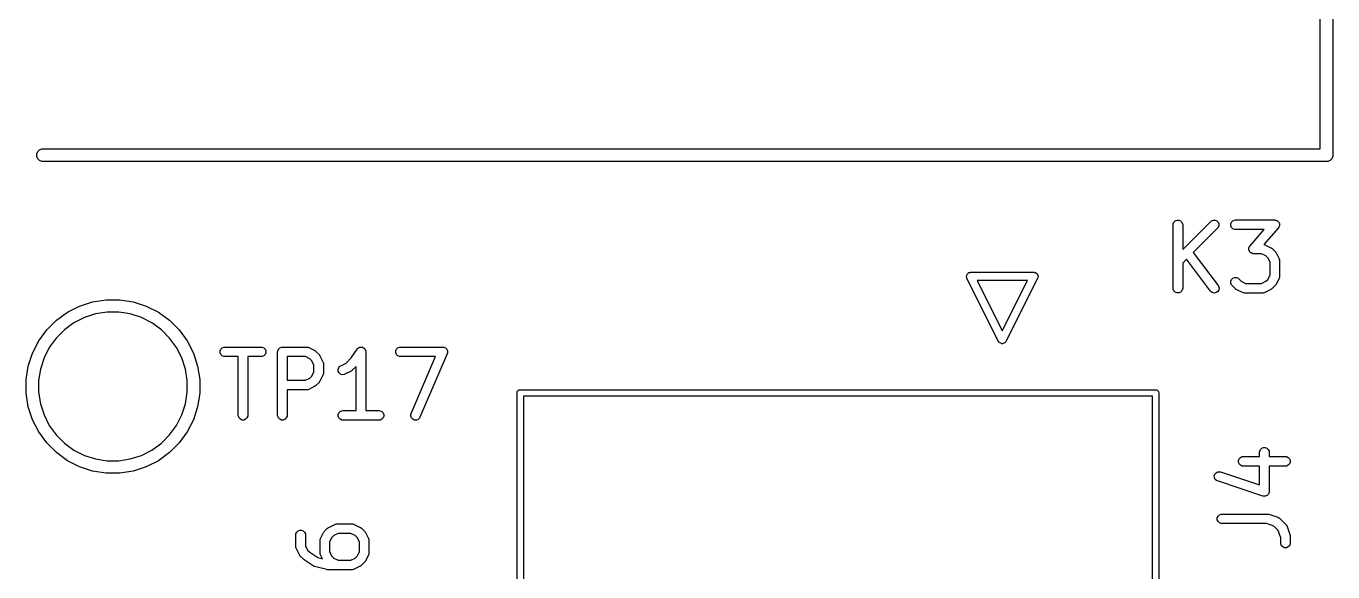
# Model space of a CAD drawing. Header units: inches. Extents: x 1.31 to 5.24, y -7.02 to -1.13.
# Drawn here: x 4.395 to 5.205, y -6.473 to -6.135 of the extents above; entities that cross this region are included whole.
import ezdxf

# ---------------------------------------------------------------- set-up
doc = ezdxf.new("R2010")
doc.units = ezdxf.units.IN
doc.header["$MEASUREMENT"] = 0
doc.layers.add('F.Silkscreen', color=41, linetype='CONTINUOUS', true_color=0xf2eda1)

msp = doc.modelspace()

# ---------------------------------------------------------------- linework, layer by layer
at = {"layer": 'F.Silkscreen', "linetype": 'CONTINUOUS'}
for p, q in [((5.19685, -6.21102), (5.19685, -5.82126)), ((5.20472, -5.81732), (5.20472, -6.21496)), ((4.40165, -6.21419), (4.40224, -6.21277)), ((4.40165, -6.21573), (4.40165, -6.21419)), ((4.40224, -6.21715), (4.40165, -6.21573)), ((4.40224, -6.21277), (4.40332, -6.21169)), ((4.40332, -6.21823), (4.40224, -6.21715)), ((4.40332, -6.21169), (4.40474, -6.2111)), ((4.40474, -6.21882), (4.40332, -6.21823)), ((4.40474, -6.2111), (4.40551, -6.21102)), ((4.40551, -6.21102), (5.19685, -6.21102)), ((5.20297, -6.21823), (5.20156, -6.21882)), ((5.20406, -6.21715), (5.20297, -6.21823)), ((5.20465, -6.21573), (5.20406, -6.21715)), ((5.20472, -6.21496), (5.20465, -6.21573)), ((4.40551, -6.2189), (4.40474, -6.21882)), ((5.20079, -6.2189), (4.40551, -6.2189)), ((5.20156, -6.21882), (5.20079, -6.2189)), ((5.10578, -6.25806), (5.10584, -6.25749)), ((5.10578, -6.29743), (5.10578, -6.25806)), ((5.10584, -6.25749), (5.10628, -6.25642)), ((5.10628, -6.25642), (5.1071, -6.25561)), ((5.1071, -6.25561), (5.10816, -6.25517)), ((5.10816, -6.25517), (5.10931, -6.25517)), ((5.10931, -6.25517), (5.11038, -6.25561)), ((5.11038, -6.25561), (5.11119, -6.25642)), ((5.11119, -6.25642), (5.11163, -6.25749)), ((5.11163, -6.25749), (5.11169, -6.25806)), ((5.11169, -6.27343), (5.12915, -6.25598)), ((5.11169, -6.25806), (5.11169, -6.27343)), ((5.12915, -6.25598), (5.12959, -6.25561)), ((5.12959, -6.25561), (5.13066, -6.25517)), ((5.13066, -6.25517), (5.13181, -6.25517)), ((5.13181, -6.25517), (5.13287, -6.25561)), ((5.13287, -6.25561), (5.13369, -6.25642)), ((5.13369, -6.25642), (5.13413, -6.25749)), ((5.13413, -6.25864), (5.13369, -6.2597)), ((5.13413, -6.25749), (5.13413, -6.25864)), ((5.14146, -6.25749), (5.1419, -6.25642)), ((5.14146, -6.25864), (5.14146, -6.25749)), ((5.1419, -6.2597), (5.14146, -6.25864)), ((5.1419, -6.25642), (5.14272, -6.25561)), ((5.14272, -6.25561), (5.14378, -6.25517)), ((5.14378, -6.25517), (5.14436, -6.25511)), ((5.14436, -6.25511), (5.16873, -6.25511)), ((5.16873, -6.25511), (5.16903, -6.25514)), ((5.16903, -6.25514), (5.16911, -6.25514)), ((5.16911, -6.25514), (5.16916, -6.25515)), ((5.16916, -6.25515), (5.1693, -6.25517)), ((5.1693, -6.25517), (5.16975, -6.25535)), ((5.16975, -6.25535), (5.1702, -6.2555)), ((5.1702, -6.2555), (5.17028, -6.25557)), ((5.17028, -6.25557), (5.17037, -6.25561)), ((5.17037, -6.25561), (5.17071, -6.25595)), ((5.17071, -6.25595), (5.17107, -6.25626)), ((5.17107, -6.25626), (5.17111, -6.25635)), ((5.17111, -6.25635), (5.17118, -6.25642)), ((5.17118, -6.25642), (5.17137, -6.25687)), ((5.17137, -6.25687), (5.17158, -6.2573)), ((5.17162, -6.25864), (5.17144, -6.25908)), ((5.17158, -6.2573), (5.17159, -6.2574)), ((5.17159, -6.2574), (5.17162, -6.25749)), ((5.17162, -6.25749), (5.17162, -6.25797)), ((5.17162, -6.25797), (5.17166, -6.25845)), ((5.17166, -6.25845), (5.17162, -6.25854)), ((5.17162, -6.25854), (5.17162, -6.25864)), ((5.13332, -6.26015), (5.11826, -6.27521)), ((5.13369, -6.2597), (5.13332, -6.26015)), ((5.14272, -6.26052), (5.1419, -6.2597)), ((5.14378, -6.26096), (5.14272, -6.26052)), ((5.14436, -6.26102), (5.14378, -6.26096)), ((5.16222, -6.26102), (5.14436, -6.26102)), ((5.15338, -6.27112), (5.16222, -6.26102)), ((5.17095, -6.26001), (5.16202, -6.27022)), ((5.17113, -6.25976), (5.17095, -6.26001)), ((5.17118, -6.2597), (5.17113, -6.25976)), ((5.17121, -6.25965), (5.17118, -6.2597)), ((5.17129, -6.25954), (5.17121, -6.25965)), ((5.17144, -6.25908), (5.17129, -6.25954)), ((5.15268, -6.27268), (5.15271, -6.27259)), ((5.15271, -6.27316), (5.15268, -6.27268)), ((5.15271, -6.27249), (5.15289, -6.27204)), ((5.15271, -6.27259), (5.15271, -6.27249)), ((5.15271, -6.27364), (5.15271, -6.27316)), ((5.15275, -6.27373), (5.15271, -6.27364)), ((5.15275, -6.27383), (5.15275, -6.27373)), ((5.15297, -6.27426), (5.15275, -6.27383)), ((5.15289, -6.27204), (5.15305, -6.27159)), ((5.15315, -6.2747), (5.15297, -6.27426)), ((5.15305, -6.27159), (5.15313, -6.27147)), ((5.15313, -6.27147), (5.15315, -6.27142)), ((5.15315, -6.27142), (5.15321, -6.27137)), ((5.15322, -6.27477), (5.15315, -6.2747)), ((5.15321, -6.27137), (5.15338, -6.27112)), ((5.15326, -6.27486), (5.15322, -6.27477)), ((5.15363, -6.27518), (5.15326, -6.27486)), ((5.16202, -6.27022), (5.16255, -6.27042)), ((5.16255, -6.27042), (5.1663, -6.2723)), ((5.1663, -6.2723), (5.16655, -6.27245)), ((5.16655, -6.27245), (5.16662, -6.27248)), ((5.16662, -6.27248), (5.1667, -6.27255)), ((5.1667, -6.27255), (5.16679, -6.2726)), ((5.16679, -6.2726), (5.16684, -6.27266)), ((5.16684, -6.27266), (5.16707, -6.27285)), ((5.16707, -6.27285), (5.16894, -6.27472)), ((5.16894, -6.27472), (5.16913, -6.27495)), ((5.16913, -6.27495), (5.16919, -6.275)), ((5.11404, -6.27943), (5.11169, -6.28178)), ((5.11169, -6.28178), (5.11169, -6.29743)), ((5.12887, -6.29921), (5.11404, -6.27943)), ((5.11826, -6.27521), (5.1336, -6.29566)), ((5.15397, -6.27552), (5.15363, -6.27518)), ((5.15406, -6.27556), (5.15397, -6.27552)), ((5.15413, -6.27562), (5.15406, -6.27556)), ((5.15459, -6.27577), (5.15413, -6.27562)), ((5.15503, -6.27596), (5.15459, -6.27577)), ((5.15517, -6.27597), (5.15503, -6.27596)), ((5.15522, -6.27599), (5.15517, -6.27597)), ((5.1553, -6.27598), (5.15522, -6.27599)), ((5.15561, -6.27601), (5.1553, -6.27598)), ((5.16053, -6.27601), (5.15561, -6.27601)), ((5.16323, -6.27736), (5.16053, -6.27601)), ((5.16443, -6.27856), (5.16323, -6.27736)), ((5.16578, -6.28126), (5.16443, -6.27856)), ((5.16578, -6.28924), (5.16578, -6.28126)), ((5.16919, -6.275), (5.16924, -6.27509)), ((5.16924, -6.27509), (5.16931, -6.27517)), ((5.16931, -6.27517), (5.16934, -6.27524)), ((5.16934, -6.27524), (5.1695, -6.27549)), ((5.1695, -6.27549), (5.17137, -6.27924)), ((5.17137, -6.27924), (5.17158, -6.27978)), ((5.17158, -6.27978), (5.17158, -6.27989)), ((5.17158, -6.27989), (5.17162, -6.27998)), ((5.17162, -6.27998), (5.17168, -6.28056)), ((5.17168, -6.28056), (5.17168, -6.28993)), ((4.9777, -6.29021), (4.97789, -6.28966)), ((4.97789, -6.29088), (4.9777, -6.29021)), ((4.97789, -6.28908), (4.97818, -6.28879)), ((4.97789, -6.28966), (4.97789, -6.28908)), ((4.97789, -6.29099), (4.97789, -6.29088)), ((4.97793, -6.29103), (4.97789, -6.29099)), ((4.97796, -6.29115), (4.97793, -6.29103)), ((4.99764, -6.33052), (4.97796, -6.29115)), ((4.97818, -6.28879), (4.97831, -6.2884)), ((4.97831, -6.2884), (4.97883, -6.28814)), ((4.97883, -6.28814), (4.97924, -6.28772)), ((4.97924, -6.28772), (4.97992, -6.28759)), ((4.97992, -6.28759), (4.98002, -6.28754)), ((4.98002, -6.28754), (4.98007, -6.28756)), ((4.98007, -6.28756), (4.98019, -6.28753)), ((4.98019, -6.28753), (5.01956, -6.28753)), ((5.0218, -6.29115), (5.00212, -6.33052)), ((5.01956, -6.28753), (5.01969, -6.28756)), ((5.01969, -6.28756), (5.01974, -6.28754)), ((5.01974, -6.28754), (5.01984, -6.28759)), ((5.01984, -6.28759), (5.02052, -6.28772)), ((5.02052, -6.28772), (5.02093, -6.28814)), ((5.02093, -6.28814), (5.02145, -6.2884)), ((5.02145, -6.2884), (5.02158, -6.28879)), ((5.02158, -6.28879), (5.02187, -6.28908)), ((5.02183, -6.29103), (5.0218, -6.29115)), ((5.02187, -6.29099), (5.02183, -6.29103)), ((5.02187, -6.28908), (5.02187, -6.28966)), ((5.02187, -6.28966), (5.02206, -6.29021)), ((5.02206, -6.29021), (5.02187, -6.29088)), ((5.02187, -6.29088), (5.02187, -6.29099)), ((5.14272, -6.29123), (5.14378, -6.29079)), ((5.14378, -6.29079), (5.14493, -6.29079)), ((5.14493, -6.29079), (5.146, -6.29123)), ((5.16443, -6.29194), (5.16578, -6.28924)), ((5.17158, -6.29071), (5.17137, -6.29126)), ((5.17162, -6.29051), (5.17158, -6.29061)), ((5.17158, -6.29061), (5.17158, -6.29071)), ((5.17168, -6.28993), (5.17162, -6.29051)), ((4.98424, -6.29253), (4.99988, -6.32381)), ((5.01552, -6.29253), (4.98424, -6.29253)), ((4.99988, -6.32381), (5.01552, -6.29253)), ((5.10584, -6.29801), (5.10578, -6.29743)), ((5.10628, -6.29907), (5.10584, -6.29801)), ((5.1071, -6.29989), (5.10628, -6.29907)), ((5.11119, -6.29907), (5.11038, -6.29989)), ((5.11163, -6.29801), (5.11119, -6.29907)), ((5.11169, -6.29743), (5.11163, -6.29801)), ((5.12926, -6.29963), (5.12887, -6.29921)), ((5.13402, -6.29841), (5.13343, -6.29941)), ((5.1336, -6.29566), (5.1339, -6.29616)), ((5.1339, -6.29616), (5.13418, -6.29727)), ((5.13418, -6.29727), (5.13402, -6.29841)), ((5.14146, -6.29311), (5.1419, -6.29204)), ((5.14146, -6.29426), (5.14146, -6.29311)), ((5.1419, -6.29532), (5.14146, -6.29426)), ((5.1419, -6.29204), (5.14272, -6.29123)), ((5.14227, -6.29577), (5.1419, -6.29532)), ((5.14414, -6.29765), (5.14227, -6.29577)), ((5.14437, -6.29783), (5.14414, -6.29765)), ((5.14442, -6.29789), (5.14437, -6.29783)), ((5.14451, -6.29795), (5.14442, -6.29789)), ((5.14459, -6.29801), (5.14451, -6.29795)), ((5.14466, -6.29804), (5.14459, -6.29801)), ((5.14491, -6.2982), (5.14466, -6.29804)), ((5.14866, -6.30007), (5.14491, -6.2982)), ((5.146, -6.29123), (5.14644, -6.2916)), ((5.14644, -6.2916), (5.14798, -6.29313)), ((5.14798, -6.29313), (5.15068, -6.29448)), ((5.15068, -6.29448), (5.16053, -6.29448)), ((5.16053, -6.29448), (5.16323, -6.29313)), ((5.1663, -6.2982), (5.16255, -6.30007)), ((5.16323, -6.29313), (5.16443, -6.29194)), ((5.16655, -6.29804), (5.1663, -6.2982)), ((5.16662, -6.29801), (5.16655, -6.29804)), ((5.1667, -6.29795), (5.16662, -6.29801)), ((5.16679, -6.29789), (5.1667, -6.29795)), ((5.16684, -6.29783), (5.16679, -6.29789)), ((5.16707, -6.29765), (5.16684, -6.29783)), ((5.16894, -6.29577), (5.16707, -6.29765)), ((5.16913, -6.29555), (5.16894, -6.29577)), ((5.16919, -6.29549), (5.16913, -6.29555)), ((5.16924, -6.29541), (5.16919, -6.29549)), ((5.16931, -6.29532), (5.16924, -6.29541)), ((5.16934, -6.29525), (5.16931, -6.29532)), ((5.1695, -6.295), (5.16934, -6.29525)), ((5.17137, -6.29126), (5.1695, -6.295)), ((4.42818, -6.30844), (4.43623, -6.30582)), ((4.43623, -6.30582), (4.44459, -6.3045)), ((4.44459, -6.3045), (4.45305, -6.3045)), ((4.45305, -6.3045), (4.46141, -6.30582)), ((4.46141, -6.30582), (4.46946, -6.30844)), ((5.10816, -6.30033), (5.1071, -6.29989)), ((5.10931, -6.30033), (5.10816, -6.30033)), ((5.11038, -6.29989), (5.10931, -6.30033)), ((5.13025, -6.30022), (5.12926, -6.29963)), ((5.13139, -6.30038), (5.13025, -6.30022)), ((5.13251, -6.3001), (5.13139, -6.30038)), ((5.13343, -6.29941), (5.13251, -6.3001)), ((5.1492, -6.30028), (5.14866, -6.30007)), ((5.14931, -6.30029), (5.1492, -6.30028)), ((5.14941, -6.30033), (5.14931, -6.30029)), ((5.14998, -6.30039), (5.14941, -6.30033)), ((5.16123, -6.30039), (5.14998, -6.30039)), ((5.16181, -6.30033), (5.16123, -6.30039)), ((5.1619, -6.30029), (5.16181, -6.30033)), ((5.16201, -6.30028), (5.1619, -6.30029)), ((5.16255, -6.30007), (5.16201, -6.30028)), ((4.41379, -6.31725), (4.42064, -6.31228)), ((4.42064, -6.31228), (4.42818, -6.30844)), ((4.43803, -6.31334), (4.43114, -6.31558)), ((4.44519, -6.3122), (4.43803, -6.31334)), ((4.45244, -6.3122), (4.44519, -6.3122)), ((4.45961, -6.31334), (4.45244, -6.3122)), ((4.4665, -6.31558), (4.45961, -6.31334)), ((4.46946, -6.30844), (4.477, -6.31228)), ((4.477, -6.31228), (4.48385, -6.31725)), ((4.40283, -6.33009), (4.4078, -6.32324)), ((4.4078, -6.32324), (4.41379, -6.31725)), ((4.41881, -6.32313), (4.41368, -6.32826)), ((4.42468, -6.31887), (4.41881, -6.32313)), ((4.43114, -6.31558), (4.42468, -6.31887)), ((4.47296, -6.31887), (4.4665, -6.31558)), ((4.47883, -6.32313), (4.47296, -6.31887)), ((4.48395, -6.32826), (4.47883, -6.32313)), ((4.48385, -6.31725), (4.48983, -6.32324)), ((4.48983, -6.32324), (4.49481, -6.33009)), ((4.39899, -6.33763), (4.40283, -6.33009)), ((4.41368, -6.32826), (4.40942, -6.33413)), ((4.48822, -6.33413), (4.48395, -6.32826)), ((4.49481, -6.33009), (4.49865, -6.33763)), ((4.99795, -6.33091), (4.99764, -6.33052)), ((4.99799, -6.33104), (4.99795, -6.33091)), ((4.99808, -6.33109), (4.99799, -6.33104)), ((4.99824, -6.33129), (4.99808, -6.33109)), ((4.99899, -6.33154), (4.99824, -6.33129)), ((4.9997, -6.3319), (4.99899, -6.33154)), ((5.00077, -6.33154), (5.00006, -6.3319)), ((5.00152, -6.33129), (5.00077, -6.33154)), ((5.00168, -6.33109), (5.00152, -6.33129)), ((5.00177, -6.33104), (5.00168, -6.33109)), ((5.00181, -6.33091), (5.00177, -6.33104)), ((5.00212, -6.33052), (5.00181, -6.33091)), ((4.39637, -6.34568), (4.39899, -6.33763)), ((4.40942, -6.33413), (4.40613, -6.34059)), ((4.49151, -6.34059), (4.48822, -6.33413)), ((4.49865, -6.33763), (4.50127, -6.34568)), ((4.51529, -6.33623), (4.51573, -6.33516)), ((4.51529, -6.33738), (4.51529, -6.33623)), ((4.51573, -6.33844), (4.51529, -6.33738)), ((4.51573, -6.33516), (4.51654, -6.33435)), ((4.51654, -6.33926), (4.51573, -6.33844)), ((4.51654, -6.33435), (4.51761, -6.33391)), ((4.51761, -6.3397), (4.51654, -6.33926)), ((4.51761, -6.33391), (4.51819, -6.33385)), ((4.51819, -6.33976), (4.51761, -6.3397)), ((4.51819, -6.33385), (4.54068, -6.33385)), ((4.52648, -6.33976), (4.51819, -6.33976)), ((4.52648, -6.37617), (4.52648, -6.33976)), ((4.54068, -6.33976), (4.53239, -6.33976)), ((4.53239, -6.33976), (4.53239, -6.37617)), ((4.54068, -6.33385), (4.54126, -6.33391)), ((4.54126, -6.3397), (4.54068, -6.33976)), ((4.54126, -6.33391), (4.54232, -6.33435)), ((4.54232, -6.33926), (4.54126, -6.3397)), ((4.54232, -6.33435), (4.54314, -6.33516)), ((4.54314, -6.33844), (4.54232, -6.33926)), ((4.54314, -6.33516), (4.54358, -6.33623)), ((4.54358, -6.33738), (4.54314, -6.33844)), ((4.54358, -6.33623), (4.54358, -6.33738)), ((4.55085, -6.3368), (4.55091, -6.33623)), ((4.55085, -6.37617), (4.55085, -6.3368)), ((4.55091, -6.33623), (4.55135, -6.33516)), ((4.55135, -6.33516), (4.55217, -6.33435)), ((4.55217, -6.33435), (4.55323, -6.33391)), ((4.55323, -6.33391), (4.55381, -6.33385)), ((4.55381, -6.33385), (4.5688, -6.33385)), ((4.56811, -6.33976), (4.55676, -6.33976)), ((4.55676, -6.33976), (4.55676, -6.35447)), ((4.5708, -6.34111), (4.56811, -6.33976)), ((4.5688, -6.33385), (4.56938, -6.33391)), ((4.56938, -6.33391), (4.56948, -6.33395)), ((4.56948, -6.33395), (4.56958, -6.33396)), ((4.56958, -6.33396), (4.57012, -6.33416)), ((4.57012, -6.33416), (4.57387, -6.33604)), ((4.57387, -6.33604), (4.57412, -6.33619)), ((4.57412, -6.33619), (4.57419, -6.33622)), ((4.57419, -6.33622), (4.57427, -6.33629)), ((4.57427, -6.33629), (4.57436, -6.33635)), ((4.57436, -6.33635), (4.57441, -6.3364)), ((4.57441, -6.3364), (4.57464, -6.33659)), ((4.57464, -6.33659), (4.57652, -6.33847)), ((4.57652, -6.33847), (4.5767, -6.33869)), ((4.5767, -6.33869), (4.57676, -6.33874)), ((4.57676, -6.33874), (4.57682, -6.33883)), ((4.57682, -6.33883), (4.57688, -6.33891)), ((4.57688, -6.33891), (4.57691, -6.33898)), ((4.57691, -6.33898), (4.57707, -6.33923)), ((4.57707, -6.33923), (4.57894, -6.34298)), ((4.59651, -6.34055), (4.60009, -6.33517)), ((4.60009, -6.33517), (4.60009, -6.33516)), ((4.60009, -6.33516), (4.60009, -6.33516)), ((4.60009, -6.33516), (4.6001, -6.33516)), ((4.6001, -6.33516), (4.60046, -6.33472)), ((4.60046, -6.33472), (4.6007, -6.33456)), ((4.6007, -6.33456), (4.60091, -6.33435)), ((4.60091, -6.33435), (4.60118, -6.33424)), ((4.60118, -6.33424), (4.60142, -6.33408)), ((4.60142, -6.33408), (4.6017, -6.33402)), ((4.6017, -6.33402), (4.60197, -6.33391)), ((4.60197, -6.33391), (4.60226, -6.33391)), ((4.60226, -6.33391), (4.60255, -6.33385)), ((4.60255, -6.33385), (4.60283, -6.33391)), ((4.60283, -6.33391), (4.60313, -6.33391)), ((4.60313, -6.33391), (4.60339, -6.33402)), ((4.60339, -6.33402), (4.60368, -6.33407)), ((4.60368, -6.33407), (4.60392, -6.33424)), ((4.60392, -6.33424), (4.60419, -6.33435)), ((4.60419, -6.33435), (4.60439, -6.33455)), ((4.60439, -6.33455), (4.60464, -6.33471)), ((4.60464, -6.33471), (4.6048, -6.33496)), ((4.6048, -6.33496), (4.605, -6.33516)), ((4.605, -6.33516), (4.60512, -6.33543)), ((4.60512, -6.33543), (4.60528, -6.33567)), ((4.60528, -6.33567), (4.60533, -6.33596)), ((4.60533, -6.33596), (4.60545, -6.33623)), ((4.60545, -6.33623), (4.6055, -6.3368)), ((4.6055, -6.3368), (4.6055, -6.3368)), ((4.6055, -6.3368), (4.6055, -6.3368)), ((4.6055, -6.3368), (4.6055, -6.3368)), ((4.6055, -6.3368), (4.6055, -6.37322)), ((4.62403, -6.33623), (4.62447, -6.33516)), ((4.62403, -6.33738), (4.62403, -6.33623)), ((4.62447, -6.33844), (4.62403, -6.33738)), ((4.62447, -6.33516), (4.62528, -6.33435)), ((4.62528, -6.33926), (4.62447, -6.33844)), ((4.62528, -6.33435), (4.62635, -6.33391)), ((4.62635, -6.3397), (4.62528, -6.33926)), ((4.62635, -6.33391), (4.62692, -6.33385)), ((4.62692, -6.33976), (4.62635, -6.3397)), ((4.62692, -6.33385), (4.65317, -6.33385)), ((4.64869, -6.33976), (4.62692, -6.33976)), ((4.63358, -6.37501), (4.64869, -6.33976)), ((4.65588, -6.33797), (4.63901, -6.37734)), ((4.65317, -6.33385), (4.65374, -6.33391)), ((4.65374, -6.33391), (4.65376, -6.33391)), ((4.65376, -6.33391), (4.65378, -6.33392)), ((4.65378, -6.33392), (4.65429, -6.33413)), ((4.65429, -6.33413), (4.65481, -6.33435)), ((4.65481, -6.33435), (4.65482, -6.33436)), ((4.65482, -6.33436), (4.65484, -6.33437)), ((4.65484, -6.33437), (4.65523, -6.33477)), ((4.65523, -6.33477), (4.65562, -6.33516)), ((4.65562, -6.33516), (4.65563, -6.33518)), ((4.65563, -6.33518), (4.65564, -6.33519)), ((4.65564, -6.33519), (4.65585, -6.33571)), ((4.65585, -6.33571), (4.65606, -6.33623)), ((4.65606, -6.33742), (4.65588, -6.33797)), ((4.65606, -6.33623), (4.65606, -6.33625)), ((4.65606, -6.33625), (4.65607, -6.33626)), ((4.65607, -6.33626), (4.65606, -6.33682)), ((4.65606, -6.33682), (4.65606, -6.33738)), ((4.65606, -6.33738), (4.65606, -6.3374)), ((4.65606, -6.3374), (4.65606, -6.33742)), ((4.99988, -6.33184), (4.9997, -6.3319)), ((5.00006, -6.3319), (4.99988, -6.33184)), ((4.39505, -6.35404), (4.39637, -6.34568)), ((4.40389, -6.34748), (4.40276, -6.35464)), ((4.40613, -6.34059), (4.40389, -6.34748)), ((4.49375, -6.34748), (4.49151, -6.34059)), ((4.49488, -6.35464), (4.49375, -6.34748)), ((4.50127, -6.34568), (4.50259, -6.35404)), ((4.572, -6.3423), (4.5708, -6.34111)), ((4.57335, -6.345), (4.572, -6.3423)), ((4.57335, -6.34923), (4.57335, -6.345)), ((4.57894, -6.34298), (4.57915, -6.34352)), ((4.57915, -6.34352), (4.57916, -6.34363)), ((4.57916, -6.34363), (4.5792, -6.34373)), ((4.5792, -6.34373), (4.57926, -6.3443)), ((4.57926, -6.3443), (4.57926, -6.34993)), ((4.58837, -6.34768), (4.58874, -6.34659)), ((4.58845, -6.34883), (4.58837, -6.34768)), ((4.58874, -6.34659), (4.58949, -6.34572)), ((4.58949, -6.34572), (4.58998, -6.34541)), ((4.58998, -6.34541), (4.5933, -6.34375)), ((4.5933, -6.34375), (4.59651, -6.34055)), ((4.5996, -6.34581), (4.59714, -6.34827)), ((4.5996, -6.37322), (4.5996, -6.34581)), ((4.39505, -6.35464), (4.39505, -6.35404)), ((4.39505, -6.3625), (4.39505, -6.35464)), ((4.40276, -6.35464), (4.40276, -6.36189)), ((4.49488, -6.36189), (4.49488, -6.35464)), ((4.50259, -6.35404), (4.50259, -6.3625)), ((4.55676, -6.35447), (4.56811, -6.35447)), ((4.56811, -6.35447), (4.5708, -6.35312)), ((4.5708, -6.35312), (4.572, -6.35193)), ((4.572, -6.35193), (4.57335, -6.34923)), ((4.57652, -6.35576), (4.57464, -6.35764)), ((4.5767, -6.35554), (4.57652, -6.35576)), ((4.57676, -6.35549), (4.5767, -6.35554)), ((4.57682, -6.3554), (4.57676, -6.35549)), ((4.57688, -6.35532), (4.57682, -6.3554)), ((4.57691, -6.35525), (4.57688, -6.35532)), ((4.57707, -6.355), (4.57691, -6.35525)), ((4.57894, -6.35125), (4.57707, -6.355)), ((4.57915, -6.35071), (4.57894, -6.35125)), ((4.57916, -6.3506), (4.57915, -6.35071)), ((4.5792, -6.3505), (4.57916, -6.3506)), ((4.57926, -6.34993), (4.5792, -6.3505)), ((4.58897, -6.34986), (4.58845, -6.34883)), ((4.58984, -6.35062), (4.58897, -6.34986)), ((4.59093, -6.35098), (4.58984, -6.35062)), ((4.59208, -6.3509), (4.59093, -6.35098)), ((4.59262, -6.35069), (4.59208, -6.3509)), ((4.59637, -6.34882), (4.59262, -6.35069)), ((4.59662, -6.34866), (4.59637, -6.34882)), ((4.59669, -6.34863), (4.59662, -6.34866)), ((4.59677, -6.34857), (4.59669, -6.34863)), ((4.59686, -6.34851), (4.59677, -6.34857)), ((4.59691, -6.34845), (4.59686, -6.34851)), ((4.59714, -6.34827), (4.59691, -6.34845)), ((4.39637, -6.37086), (4.39505, -6.3625)), ((4.40276, -6.36189), (4.40389, -6.36905)), ((4.49375, -6.36905), (4.49488, -6.36189)), ((4.50259, -6.3625), (4.50127, -6.37086)), ((4.5688, -6.36038), (4.55676, -6.36038)), ((4.55676, -6.36038), (4.55676, -6.37617)), ((4.56938, -6.36032), (4.5688, -6.36038)), ((4.56948, -6.36028), (4.56938, -6.36032)), ((4.56958, -6.36027), (4.56948, -6.36028)), ((4.57012, -6.36007), (4.56958, -6.36027)), ((4.57387, -6.35819), (4.57012, -6.36007)), ((4.57412, -6.35804), (4.57387, -6.35819)), ((4.57419, -6.35801), (4.57412, -6.35804)), ((4.57427, -6.35794), (4.57419, -6.35801)), ((4.57436, -6.35788), (4.57427, -6.35794)), ((4.57441, -6.35783), (4.57436, -6.35788)), ((4.57464, -6.35764), (4.57441, -6.35783)), ((4.69921, -6.36224), (4.69936, -6.36148)), ((4.69921, -6.95279), (4.69921, -6.36224)), ((4.69936, -6.36148), (4.70043, -6.36042)), ((4.70043, -6.36042), (4.70118, -6.36027)), ((4.70118, -6.36027), (5.09488, -6.36027)), ((5.09488, -6.36027), (5.09563, -6.36042)), ((5.09563, -6.36042), (5.0967, -6.36148)), ((5.0967, -6.36148), (5.09685, -6.36224)), ((5.09685, -6.36224), (5.09685, -6.50191)), ((4.39899, -6.37891), (4.39637, -6.37086)), ((4.40389, -6.36905), (4.40613, -6.37595)), ((4.49151, -6.37595), (4.49375, -6.36905)), ((4.50127, -6.37086), (4.49865, -6.37891)), ((4.70315, -6.36421), (4.70315, -6.95082)), ((5.09291, -6.36421), (4.70315, -6.36421)), ((5.09291, -6.95082), (5.09291, -6.36421)), ((4.40283, -6.38645), (4.39899, -6.37891)), ((4.40613, -6.37595), (4.40942, -6.38241)), ((4.48822, -6.38241), (4.49151, -6.37595)), ((4.49865, -6.37891), (4.49481, -6.38645)), ((4.52654, -6.37675), (4.52648, -6.37617)), ((4.52698, -6.37781), (4.52654, -6.37675)), ((4.52779, -6.37863), (4.52698, -6.37781)), ((4.52886, -6.37907), (4.52779, -6.37863)), ((4.53001, -6.37907), (4.52886, -6.37907)), ((4.53107, -6.37863), (4.53001, -6.37907)), ((4.53189, -6.37781), (4.53107, -6.37863)), ((4.53233, -6.37675), (4.53189, -6.37781)), ((4.53239, -6.37617), (4.53233, -6.37675)), ((4.55091, -6.37675), (4.55085, -6.37617)), ((4.55135, -6.37781), (4.55091, -6.37675)), ((4.55217, -6.37863), (4.55135, -6.37781)), ((4.55323, -6.37907), (4.55217, -6.37863)), ((4.55438, -6.37907), (4.55323, -6.37907)), ((4.55545, -6.37863), (4.55438, -6.37907)), ((4.55626, -6.37781), (4.55545, -6.37863)), ((4.5567, -6.37675), (4.55626, -6.37781)), ((4.55676, -6.37617), (4.5567, -6.37675)), ((4.58841, -6.3756), (4.58885, -6.37453)), ((4.58841, -6.37675), (4.58841, -6.3756)), ((4.58885, -6.37781), (4.58841, -6.37675)), ((4.58885, -6.37453), (4.58966, -6.37372)), ((4.58966, -6.37863), (4.58885, -6.37781)), ((4.58966, -6.37372), (4.59073, -6.37328)), ((4.59073, -6.37907), (4.58966, -6.37863)), ((4.59073, -6.37328), (4.5913, -6.37322)), ((4.5913, -6.37913), (4.59073, -6.37907)), ((4.5913, -6.37322), (4.5996, -6.37322)), ((4.6138, -6.37913), (4.5913, -6.37913)), ((4.6055, -6.37322), (4.6138, -6.37322)), ((4.6138, -6.37322), (4.61437, -6.37328)), ((4.61437, -6.37907), (4.6138, -6.37913)), ((4.61437, -6.37328), (4.61544, -6.37372)), ((4.61544, -6.37863), (4.61437, -6.37907)), ((4.61544, -6.37372), (4.61625, -6.37453)), ((4.61625, -6.37781), (4.61544, -6.37863)), ((4.61625, -6.37453), (4.61669, -6.3756)), ((4.61669, -6.37675), (4.61625, -6.37781)), ((4.61669, -6.3756), (4.61669, -6.37675)), ((4.63339, -6.37671), (4.63341, -6.37556)), ((4.63382, -6.37778), (4.63339, -6.37671)), ((4.63341, -6.37556), (4.63358, -6.37501)), ((4.63463, -6.37861), (4.63382, -6.37778)), ((4.63568, -6.37906), (4.63463, -6.37861)), ((4.63684, -6.37908), (4.63568, -6.37906)), ((4.63791, -6.37865), (4.63684, -6.37908)), ((4.63873, -6.37784), (4.63791, -6.37865)), ((4.63901, -6.37734), (4.63873, -6.37784)), ((4.4078, -6.3933), (4.40283, -6.38645)), ((4.40942, -6.38241), (4.41368, -6.38828)), ((4.41368, -6.38828), (4.41881, -6.3934)), ((4.47883, -6.3934), (4.48395, -6.38828)), ((4.48395, -6.38828), (4.48822, -6.38241)), ((4.49481, -6.38645), (4.48983, -6.3933)), ((4.41379, -6.39928), (4.4078, -6.3933)), ((4.41881, -6.3934), (4.42468, -6.39766)), ((4.47296, -6.39766), (4.47883, -6.3934)), ((4.48983, -6.3933), (4.48385, -6.39928)), ((5.16062, -6.39659), (5.16169, -6.39615)), ((5.16169, -6.39615), (5.16284, -6.39615)), ((5.16284, -6.39615), (5.1639, -6.39659)), ((4.42064, -6.40426), (4.41379, -6.39928)), ((4.42818, -6.4081), (4.42064, -6.40426)), ((4.42468, -6.39766), (4.43114, -6.40096)), ((4.43114, -6.40096), (4.43803, -6.4032)), ((4.43803, -6.4032), (4.44519, -6.40433)), ((4.44519, -6.40433), (4.45244, -6.40433)), ((4.45244, -6.40433), (4.45961, -6.4032)), ((4.45961, -6.4032), (4.4665, -6.40096)), ((4.4665, -6.40096), (4.47296, -6.39766)), ((4.477, -6.40426), (4.46946, -6.4081)), ((4.48385, -6.39928), (4.477, -6.40426)), ((5.14624, -6.40409), (5.14668, -6.40303)), ((5.14624, -6.40524), (5.14624, -6.40409)), ((5.14668, -6.40303), (5.1475, -6.40221)), ((5.1475, -6.40221), (5.14856, -6.40177)), ((5.14856, -6.40177), (5.14914, -6.40172)), ((5.14914, -6.40172), (5.15931, -6.40172)), ((5.15931, -6.39904), (5.15937, -6.39847)), ((5.15931, -6.40172), (5.15931, -6.39904)), ((5.15937, -6.39847), (5.15981, -6.3974)), ((5.15981, -6.3974), (5.16062, -6.39659)), ((5.1639, -6.39659), (5.16472, -6.3974)), ((5.16472, -6.3974), (5.16516, -6.39847)), ((5.16516, -6.39847), (5.16522, -6.39904)), ((5.16522, -6.39904), (5.16522, -6.40172)), ((5.16522, -6.40172), (5.17539, -6.40172)), ((5.17539, -6.40172), (5.17596, -6.40177)), ((5.17596, -6.40177), (5.17703, -6.40221)), ((5.17703, -6.40221), (5.17784, -6.40303)), ((5.17784, -6.40303), (5.17828, -6.40409)), ((5.17828, -6.40409), (5.17828, -6.40524)), ((4.43623, -6.41071), (4.42818, -6.4081)), ((4.44459, -6.41204), (4.43623, -6.41071)), ((4.45305, -6.41204), (4.44459, -6.41204)), ((4.46141, -6.41071), (4.45305, -6.41204)), ((4.46946, -6.4081), (4.46141, -6.41071)), ((5.13121, -6.41367), (5.13158, -6.41258)), ((5.13158, -6.41258), (5.13233, -6.41171)), ((5.13233, -6.41171), (5.13336, -6.41119)), ((5.13336, -6.41119), (5.13451, -6.41111)), ((5.13451, -6.41111), (5.13508, -6.41124)), ((5.13508, -6.41124), (5.15931, -6.41932)), ((5.14668, -6.40631), (5.14624, -6.40524)), ((5.1475, -6.40712), (5.14668, -6.40631)), ((5.14856, -6.40756), (5.1475, -6.40712)), ((5.14914, -6.40762), (5.14856, -6.40756)), ((5.15931, -6.40762), (5.14914, -6.40762)), ((5.15931, -6.41932), (5.15931, -6.40762)), ((5.17539, -6.40762), (5.16522, -6.40762)), ((5.16522, -6.40762), (5.16522, -6.42342)), ((5.17596, -6.40756), (5.17539, -6.40762)), ((5.17703, -6.40712), (5.17596, -6.40756)), ((5.17784, -6.40631), (5.17703, -6.40712)), ((5.17828, -6.40524), (5.17784, -6.40631)), ((5.13129, -6.41482), (5.13121, -6.41367)), ((5.13181, -6.41585), (5.13129, -6.41482)), ((5.13268, -6.41661), (5.13181, -6.41585)), ((5.13321, -6.41684), (5.13268, -6.41661)), ((5.16133, -6.42622), (5.13321, -6.41684)), ((5.16162, -6.42628), (5.16133, -6.42622)), ((5.16169, -6.42631), (5.16162, -6.42628)), ((5.16175, -6.42631), (5.16169, -6.42631)), ((5.16189, -6.42635), (5.16175, -6.42631)), ((5.16237, -6.42631), (5.16189, -6.42635)), ((5.16284, -6.42631), (5.16237, -6.42631)), ((5.16294, -6.42627), (5.16284, -6.42631)), ((5.16304, -6.42626), (5.16294, -6.42627)), ((5.16347, -6.42605), (5.16304, -6.42626)), ((5.1639, -6.42587), (5.16347, -6.42605)), ((5.16398, -6.4258), (5.1639, -6.42587)), ((5.16407, -6.42575), (5.16398, -6.4258)), ((5.16438, -6.42539), (5.16407, -6.42575)), ((5.16472, -6.42506), (5.16438, -6.42539)), ((5.16476, -6.42496), (5.16472, -6.42506)), ((5.16483, -6.42488), (5.16476, -6.42496)), ((5.16498, -6.42443), (5.16483, -6.42488)), ((5.16516, -6.42399), (5.16498, -6.42443)), ((5.16517, -6.42384), (5.16516, -6.42399)), ((5.16519, -6.42379), (5.16517, -6.42384)), ((5.16522, -6.42342), (5.16519, -6.42371)), ((5.16519, -6.42371), (5.16519, -6.42379)), ((4.58258, -6.44562), (4.58633, -6.44374)), ((4.58633, -6.44374), (4.58687, -6.44353)), ((4.58687, -6.44353), (4.58697, -6.44353)), ((4.58697, -6.44353), (4.58707, -6.44349)), ((4.58707, -6.44349), (4.58765, -6.44343)), ((4.58765, -6.44343), (4.59702, -6.44343)), ((4.59702, -6.44343), (4.5976, -6.44349)), ((4.5976, -6.44349), (4.5977, -6.44353)), ((4.5977, -6.44353), (4.5978, -6.44353)), ((4.5978, -6.44353), (4.59834, -6.44374)), ((4.59834, -6.44374), (4.60209, -6.44562)), ((5.13312, -6.43971), (5.13356, -6.43865)), ((5.13312, -6.44086), (5.13312, -6.43971)), ((5.13356, -6.44193), (5.13312, -6.44086)), ((5.13356, -6.43865), (5.13438, -6.43783)), ((5.13438, -6.44274), (5.13356, -6.44193)), ((5.13438, -6.43783), (5.13544, -6.43739)), ((5.13544, -6.44318), (5.13438, -6.44274)), ((5.13544, -6.43739), (5.13602, -6.43734)), ((5.13602, -6.44324), (5.13544, -6.44318)), ((5.13602, -6.43734), (5.16414, -6.43734)), ((5.16366, -6.44324), (5.13602, -6.44324)), ((5.16817, -6.44474), (5.16366, -6.44324)), ((5.16414, -6.43734), (5.16443, -6.43736)), ((5.16443, -6.43736), (5.16451, -6.43736)), ((5.16451, -6.43736), (5.16461, -6.43738)), ((5.16461, -6.43738), (5.16471, -6.43739)), ((5.16471, -6.43739), (5.16479, -6.43742)), ((5.16479, -6.43742), (5.16507, -6.43749)), ((5.16507, -6.43749), (5.1707, -6.43936)), ((5.17093, -6.44751), (5.16817, -6.44474)), ((5.1707, -6.43936), (5.17122, -6.4396)), ((5.17122, -6.4396), (5.1713, -6.43967)), ((5.1713, -6.43967), (5.1714, -6.43971)), ((5.1714, -6.43971), (5.17185, -6.44008)), ((5.17185, -6.44008), (5.1756, -6.44383)), ((5.1756, -6.44383), (5.17597, -6.44427)), ((5.17597, -6.44427), (5.17601, -6.44437)), ((5.17601, -6.44437), (5.17608, -6.44445)), ((5.17608, -6.44445), (5.17631, -6.44498)), ((5.17631, -6.44498), (5.17819, -6.4506)), ((4.5622, -6.45013), (4.56225, -6.44956)), ((4.5622, -6.45763), (4.5622, -6.45013)), ((4.56225, -6.44956), (4.5627, -6.44849)), ((4.5627, -6.44849), (4.56351, -6.44768)), ((4.56351, -6.44768), (4.56457, -6.44724)), ((4.56457, -6.44724), (4.56573, -6.44724)), ((4.56573, -6.44724), (4.56679, -6.44768)), ((4.56679, -6.44768), (4.56761, -6.44849)), ((4.56761, -6.44849), (4.56805, -6.44956)), ((4.56805, -6.44956), (4.5681, -6.45013)), ((4.5681, -6.45013), (4.5681, -6.45693)), ((4.57729, -6.45321), (4.5773, -6.4531)), ((4.5773, -6.4531), (4.57751, -6.45256)), ((4.57751, -6.45256), (4.57938, -6.44881)), ((4.57938, -6.44881), (4.57954, -6.44856)), ((4.57954, -6.44856), (4.57957, -6.44849)), ((4.57957, -6.44849), (4.57963, -6.44841)), ((4.57963, -6.44841), (4.57969, -6.44832)), ((4.57969, -6.44832), (4.57975, -6.44827)), ((4.57975, -6.44827), (4.57994, -6.44804)), ((4.57994, -6.44804), (4.58181, -6.44617)), ((4.58181, -6.44617), (4.58204, -6.44598)), ((4.58204, -6.44598), (4.58209, -6.44592)), ((4.58209, -6.44592), (4.58218, -6.44587)), ((4.58218, -6.44587), (4.58226, -6.4458)), ((4.58226, -6.4458), (4.58233, -6.44577)), ((4.58233, -6.44577), (4.58258, -6.44562)), ((4.58445, -6.45188), (4.5831, -6.45458)), ((4.58565, -6.45068), (4.58445, -6.45188)), ((4.58834, -6.44933), (4.58565, -6.45068)), ((4.59632, -6.44933), (4.58834, -6.44933)), ((4.59902, -6.45068), (4.59632, -6.44933)), ((4.60022, -6.45188), (4.59902, -6.45068)), ((4.60157, -6.45458), (4.60022, -6.45188)), ((4.60209, -6.44562), (4.60234, -6.44577)), ((4.60234, -6.44577), (4.60241, -6.4458)), ((4.60241, -6.4458), (4.60249, -6.44587)), ((4.60249, -6.44587), (4.60258, -6.44592)), ((4.60258, -6.44592), (4.60263, -6.44598)), ((4.60263, -6.44598), (4.60286, -6.44617)), ((4.60286, -6.44617), (4.60473, -6.44804)), ((4.60473, -6.44804), (4.60492, -6.44827)), ((4.60492, -6.44827), (4.60498, -6.44832)), ((4.60498, -6.44832), (4.60503, -6.44841)), ((4.60503, -6.44841), (4.6051, -6.44849)), ((4.6051, -6.44849), (4.60513, -6.44856)), ((4.60513, -6.44856), (4.60529, -6.44881)), ((4.60529, -6.44881), (4.60716, -6.45256)), ((4.60716, -6.45256), (4.60737, -6.4531)), ((4.60737, -6.4531), (4.60738, -6.45321)), ((5.17243, -6.45202), (5.17093, -6.44751)), ((5.17243, -6.45529), (5.17243, -6.45202)), ((5.17819, -6.4506), (5.17825, -6.45089)), ((5.17825, -6.45089), (5.17828, -6.45096)), ((5.17828, -6.45096), (5.17829, -6.45107)), ((5.17829, -6.45107), (5.17832, -6.45117)), ((5.17832, -6.45117), (5.17831, -6.45125)), ((5.17831, -6.45125), (5.17834, -6.45154)), ((5.17834, -6.45154), (5.17834, -6.45529)), ((4.56225, -6.45821), (4.5622, -6.45763)), ((4.56229, -6.4583), (4.56225, -6.45821)), ((4.5623, -6.45841), (4.56229, -6.4583)), ((4.56251, -6.45895), (4.5623, -6.45841)), ((4.56438, -6.4627), (4.56251, -6.45895)), ((4.5681, -6.45693), (4.56945, -6.45963)), ((4.56945, -6.45963), (4.57078, -6.46096)), ((4.57078, -6.46096), (4.57574, -6.46426)), ((4.5772, -6.45388), (4.57725, -6.4533)), ((4.5772, -6.46138), (4.5772, -6.45388)), ((4.57725, -6.4533), (4.57729, -6.45321)), ((4.5831, -6.45458), (4.5831, -6.46068)), ((4.5831, -6.46068), (4.58445, -6.46338)), ((4.60022, -6.46338), (4.60157, -6.46068)), ((4.60157, -6.46068), (4.60157, -6.45458)), ((4.60738, -6.45321), (4.60742, -6.4533)), ((4.60742, -6.4533), (4.60747, -6.45388)), ((4.60747, -6.45388), (4.60747, -6.46138)), ((5.17249, -6.45586), (5.17243, -6.45529)), ((5.17293, -6.45693), (5.17249, -6.45586)), ((5.17375, -6.45774), (5.17293, -6.45693)), ((5.17481, -6.45818), (5.17375, -6.45774)), ((5.17596, -6.45818), (5.17481, -6.45818)), ((5.17703, -6.45774), (5.17596, -6.45818)), ((5.17784, -6.45693), (5.17703, -6.45774)), ((5.17828, -6.45586), (5.17784, -6.45693)), ((5.17834, -6.45529), (5.17828, -6.45586)), ((4.56454, -6.46295), (4.56438, -6.4627)), ((4.56457, -6.46302), (4.56454, -6.46295)), ((4.56464, -6.4631), (4.56457, -6.46302)), ((4.56469, -6.46319), (4.56464, -6.4631)), ((4.56475, -6.46324), (4.56469, -6.46319)), ((4.56494, -6.46347), (4.56475, -6.46324)), ((4.56681, -6.46534), (4.56494, -6.46347)), ((4.56704, -6.46553), (4.56681, -6.46534)), ((4.56681, -6.46534), (4.56681, -6.46534)), ((4.56681, -6.46534), (4.56681, -6.46534)), ((4.56726, -6.46571), (4.56704, -6.46553)), ((4.57289, -6.46946), (4.56726, -6.46571)), ((4.56726, -6.46571), (4.56726, -6.46571)), ((4.56726, -6.46571), (4.56726, -6.46571)), ((4.57574, -6.46426), (4.57865, -6.46499)), ((4.57725, -6.46196), (4.5772, -6.46138)), ((4.57729, -6.46205), (4.57725, -6.46196)), ((4.5773, -6.46216), (4.57729, -6.46205)), ((4.57751, -6.4627), (4.5773, -6.46216)), ((4.57865, -6.46499), (4.57751, -6.4627)), ((4.58445, -6.46338), (4.58565, -6.46458)), ((4.58565, -6.46458), (4.58834, -6.46593)), ((4.58834, -6.46593), (4.59632, -6.46593)), ((4.59632, -6.46593), (4.59902, -6.46458)), ((4.59902, -6.46458), (4.60022, -6.46338)), ((4.60263, -6.46928), (4.60258, -6.46934)), ((4.60286, -6.46909), (4.60263, -6.46928)), ((4.60473, -6.46722), (4.60286, -6.46909)), ((4.60492, -6.46699), (4.60473, -6.46722)), ((4.60498, -6.46694), (4.60492, -6.46699)), ((4.60503, -6.46685), (4.60498, -6.46694)), ((4.6051, -6.46677), (4.60503, -6.46685)), ((4.60513, -6.4667), (4.6051, -6.46677)), ((4.60529, -6.46645), (4.60513, -6.4667)), ((4.60716, -6.4627), (4.60529, -6.46645)), ((4.60737, -6.46216), (4.60716, -6.4627)), ((4.60738, -6.46205), (4.60737, -6.46216)), ((4.60742, -6.46196), (4.60738, -6.46205)), ((4.60747, -6.46138), (4.60742, -6.46196)), ((4.5732, -6.46963), (4.57289, -6.46946)), ((4.57326, -6.46967), (4.5732, -6.46963)), ((4.57333, -6.4697), (4.57326, -6.46967)), ((4.5734, -6.46973), (4.57333, -6.4697)), ((4.57347, -6.46975), (4.5734, -6.46973)), ((4.57381, -6.46987), (4.57347, -6.46975)), ((4.58131, -6.47174), (4.57381, -6.46987)), ((4.58141, -6.47176), (4.58131, -6.47174)), ((4.58145, -6.47177), (4.58141, -6.47176)), ((4.58166, -6.4718), (4.58145, -6.47177)), ((4.58188, -6.47183), (4.58166, -6.4718)), ((4.58192, -6.47182), (4.58188, -6.47183)), ((4.58202, -6.47183), (4.58192, -6.47182)), ((4.59702, -6.47183), (4.58202, -6.47183)), ((4.5976, -6.47177), (4.59702, -6.47183)), ((4.5977, -6.47173), (4.5976, -6.47177)), ((4.5978, -6.47173), (4.5977, -6.47173)), ((4.59834, -6.47152), (4.5978, -6.47173)), ((4.60209, -6.46965), (4.59834, -6.47152)), ((4.60234, -6.46949), (4.60209, -6.46965)), ((4.60241, -6.46946), (4.60234, -6.46949)), ((4.60249, -6.46939), (4.60241, -6.46946)), ((4.60258, -6.46934), (4.60249, -6.46939))]:
    msp.add_line(p, q, dxfattribs=at)

doc.saveas('drawing.dxf')
